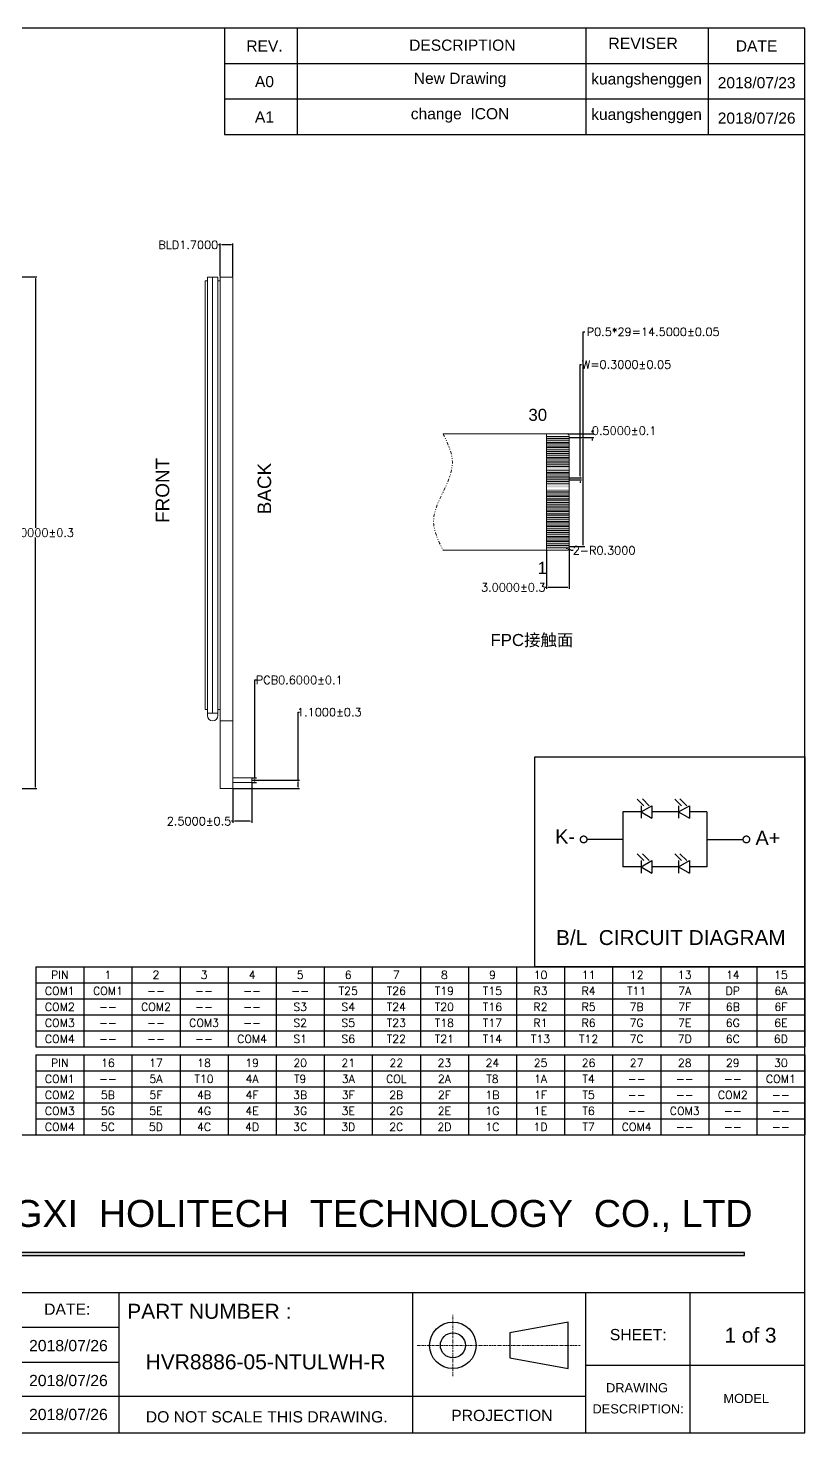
# Model space of a CAD drawing. Header units: millimetres. Extents: x 1946 to 4611, y 2266 to 2855.
# Drawn here: x 2820.4 to 2923.6, y 2610.3 to 2797 of the extents above; entities that cross this region are included whole.
import ezdxf
from ezdxf.enums import TextEntityAlignment as Align

# ---------------------------------------------------------------- set-up
doc = ezdxf.new("R2010")
doc.units = ezdxf.units.MM
doc.linetypes.add('CENTER', pattern=[0.6, 0.375, -0.075, 0.075, -0.075])
doc.linetypes.add('DIVIDE', pattern=[31.75, 12.7, -6.35, 0, -6.35, 0, -6.35])
for name, color, linetype, lineweight in [('BACKLIGHT', 7, 'Continuous', 20), ('CENTER LINE', 1, 'CENTER', 15), ('FPC', 30, 'Continuous', 0), ('LCD', 4, 'Continuous', 20), ('PCB', 102, 'Continuous', 20), ('TEXT', 7, 'Continuous', 30)]:
    doc.layers.add(name, color=color, linetype=linetype, lineweight=lineweight)
doc.layers.add('Dim', color=4, linetype='Continuous')
doc.styles.add('Arial', font='arial.ttf')
doc.styles.add('SSSoft_Romans', font='Romans')
doc.styles.get("Standard").update_dxf_attribs({"font": 'txt.shx', "bigfont": 'gbcbig.shx'})
doc.dimstyles.get("Standard").update_dxf_attribs({"dimtxt": 1, "dimasz": 0.18, "dimexe": 0.18, "dimexo": 0.0625, "dimgap": 0.09, "dimtad": 0, "dimtih": 1, "dimtoh": 1, "dimdec": 4, "dimzin": 0, "dimdsep": 46, "dimtxsty": 'Standard', "dimcen": 0.09, "dimadec": 0, "dimazin": 0, "dimtfac": 1, "dimtdec": 4, "dimtofl": 0, "dimtmove": 0, "dimatfit": 3, "dimfxl": 0, "dimtolj": 1, "dimtzin": 0, "dimarcsym": 0})

# ---------------------------------------------------------------- blocks, each defined once
blk = doc.blocks.new('A$C6D9B0F57')
at = {"layer": 'Dim'}
blk.add_hatch(color=1, dxfattribs=at).paths.add_polyline_path([(167.57, 26.57), (287.98, 26.57), (287.98, 27.05), (167.57, 27.05)])
at = {"layer": 'CENTER LINE', "color": 1, "linetype": 'CENTER', "lineweight": 15}
for p, q in [((244.39, 8.56), (244.39, 17.73)), ((239.06, 13.15), (263.41, 13.15))]:
    blk.add_line(p, q, dxfattribs=at)
at = {"layer": 'TEXT', "color": 4, "lineweight": 30}
for p, q in [((210.28, 209.96), (210.28, 194.11)), ((221.12, 209.96), (221.12, 194.11)), ((264.25, 209.99), (264.25, 194.11)), ((282.53, 209.96), (282.53, 194.11)), ((210.28, 204.7), (297, 204.7)), ((210.28, 199.41), (296.97, 199.41)), ((210.28, 194.11), (296.97, 194.11)), ((138.88, 44.59), (297, 44.59)), ((138.88, 21.05), (297, 21.05)), ((194.51, 0.07), (194.51, 21.05)), ((238.38, 0.07), (238.38, 21.05)), ((264.26, 0.07), (264.26, 21.05)), ((279.78, 21.05), (279.78, 0.07)), ((138.88, 15.87), (194.51, 15.87)), ((138.88, 10.65), (194.51, 10.65)), ((264.26, 10.21), (297, 10.21)), ((138.88, 5.58), (264.26, 5.58))]:
    blk.add_line(p, q, dxfattribs=at)
at = {"layer": 'TEXT', "color": 1}
for p, q in [((287.98, 27.05), (167.57, 27.05)), ((167.57, 26.57), (287.98, 26.57)), ((287.98, 26.57), (287.98, 27.05))]:
    blk.add_line(p, q, dxfattribs=at)
at = {"layer": 'TEXT', "color": 4, "lineweight": 30}
blk.add_lwpolyline([(297, 0.07), (297, 210), (0.07, 210), (0.07, 0.07)], close=True, dxfattribs=at)
at = {"layer": 'TEXT', "lineweight": 30}
blk.add_lwpolyline([(261.61, 16.61), (252.88, 15.01), (252.88, 11.28), (261.61, 9.68)], close=True, dxfattribs=at)
for radius in [3.47, 1.87]:
    blk.add_circle((244.39, 13.15), radius, dxfattribs=at)
at = {"layer": 'TEXT', "style": 'Arial'}
for s, height, p in [('REV.', 1.664, (216.23, 207.33)), ('DESCRIPTION', 1.6639, (245.8, 207.45)), ('DATE', 1.664, (289.77, 207.33)), ('A0', 1.664, (216.23, 202.01)), ('New Drawing', 1.6639, (245.46, 202.29)), ('kuangshenggen', 1.6639, (273.33, 202.2)), ('2018/07/23', 1.664, (289.79, 201.87)), ('A1', 1.664, (216.23, 196.72)), ('change  ICON', 1.6639, (245.46, 197)), ('kuangshenggen', 1.6639, (273.33, 196.91)), ('2018/07/26', 1.664, (289.79, 196.58)), ('DATE:', 1.682, (186.76, 18.56)), ('SHEET:', 1.682, (272.09, 14.76)), ('2018/07/26', 1.682, (186.93, 13.15)), ('HVR8886-05-NTULWH-R', 2.2425, (216.4, 10.69)), ('2018/07/26', 1.682, (186.93, 7.93)), ('DRAWING', 1.373, (271.91, 6.82)), ('DESCRIPTION:', 1.3727, (272.07, 3.66)), ('MODEL', 1.373, (288.23, 5.22)), ('2018/07/26', 1.682, (186.93, 2.86))]:
    blk.add_text(s, height=height, dxfattribs=at).set_placement(p, align=Align.MIDDLE)
blk.add_text('REVISER', height=1.694, dxfattribs=at).set_placement((272.82, 207.72), align=Align.MIDDLE_CENTER)
at = {"layer": 'TEXT', "color": 3, "style": 'Arial'}
blk.add_text('JIANGXI  HOLITECH  TECHNOLOGY  CO., LTD', height=4.0216, dxfattribs=at).set_placement((166.51, 30.85))
at = {"layer": 'TEXT', "style": 'Arial'}
for s, height, p in [('PART NUMBER :', 2.2425, (195.72, 17.12)), ('PROJECTION', 1.682, (244.14, 1.84))]:
    blk.add_text(s, height=height, dxfattribs=at).set_placement(p)
at = {"layer": 'TEXT', "color": 1, "style": 'Arial'}
blk.add_text('DO NOT SCALE THIS DRAWING.', height=1.6818, dxfattribs=at).set_placement((198.49, 1.63))
blk = doc.blocks.new('*D137')
at = {"layer": 'Defpoints', "color": 0}
for p in [(2889.29, 2727.6), (2892.29, 2727.9), (2889.29, 2722.67)]:
    blk.add_point(p, dxfattribs=at)
at = {"layer": 'Dim', "color": 0, "lineweight": -2}
for p, q in [((2889.29, 2727.53), (2889.29, 2722.47)), ((2892.29, 2727.83), (2892.29, 2722.47)), ((2889.29, 2722.67), (2889.1, 2722.67)), ((2892.1, 2722.67), (2889.49, 2722.67))]:
    blk.add_line(p, q, dxfattribs=at)
at = {"layer": 'Dim', "color": 0}
for points in [[(2889.49, 2722.7), (2889.49, 2722.64), (2889.29, 2722.67)], [(2892.1, 2722.7), (2892.1, 2722.64), (2892.29, 2722.67)]]:
    blk.add_solid(points, dxfattribs=at)
at = {"layer": 'Dim', "color": 0, "lineweight": 15, "insert": (2884.87, 2722.67), "char_height": 1.1, "attachment_point": 5}
blk.add_mtext('\\A1;3.0000±0.3', dxfattribs=at)
blk = doc.blocks.new('*D138')
at = {"layer": 'Defpoints', "color": 0}
for p in [(2891.99, 2743.1), (2892.29, 2742.6), (2895.37, 2743.1)]:
    blk.add_point(p, dxfattribs=at)
at = {"layer": 'Dim', "color": 0, "lineweight": -2}
for p, q in [((2895.37, 2743.29), (2895.37, 2743.49)), ((2895.37, 2743.49), (2895.57, 2743.49)), ((2892.06, 2743.1), (2895.57, 2743.1)), ((2892.36, 2742.6), (2895.57, 2742.6)), ((2895.37, 2742.4), (2895.37, 2742.2))]:
    blk.add_line(p, q, dxfattribs=at)
at = {"layer": 'Dim', "color": 0}
for points in [[(2895.34, 2743.29), (2895.4, 2743.29), (2895.37, 2743.1)], [(2895.34, 2742.4), (2895.4, 2742.4), (2895.37, 2742.6)]]:
    blk.add_solid(points, dxfattribs=at)
at = {"layer": 'Dim', "color": 0, "lineweight": 15, "insert": (2899.61, 2743.49), "char_height": 1.1, "attachment_point": 5}
blk.add_mtext('\\A1;0.5000±0.1', dxfattribs=at)
blk = doc.blocks.new('*D139')
at = {"layer": 'Defpoints', "color": 0}
for p in [(2892.29, 2742.6), (2894.18, 2742.6), (2892.29, 2728.1)]:
    blk.add_point(p, dxfattribs=at)
at = {"layer": 'Dim', "color": 0, "lineweight": -2}
for p, q in [((2894.18, 2742.6), (2894.18, 2756.64)), ((2894.18, 2756.64), (2894.37, 2756.64)), ((2892.36, 2742.6), (2894.37, 2742.6)), ((2894.18, 2728.29), (2894.18, 2742.4)), ((2892.36, 2728.1), (2894.37, 2728.1))]:
    blk.add_line(p, q, dxfattribs=at)
at = {"layer": 'Dim', "color": 0}
for points in [[(2894.14, 2742.4), (2894.21, 2742.4), (2894.18, 2742.6)], [(2894.14, 2728.29), (2894.21, 2728.29), (2894.18, 2728.1)]]:
    blk.add_solid(points, dxfattribs=at)
at = {"layer": 'Dim', "color": 0, "lineweight": 15, "insert": (2903.46, 2756.64), "char_height": 1.1, "attachment_point": 5}
blk.add_mtext('\\A1;P0.5*29=14.5000±0.05', dxfattribs=at)
blk = doc.blocks.new('*D140')
at = {"layer": 'Defpoints', "color": 0}
for p in [(2892.29, 2737.25), (2892.29, 2736.95), (2893.76, 2736.95)]:
    blk.add_point(p, dxfattribs=at)
at = {"layer": 'Dim', "color": 0, "lineweight": -2}
for p, q in [((2893.76, 2737.44), (2893.76, 2752.29)), ((2893.76, 2752.29), (2893.96, 2752.29)), ((2892.36, 2737.25), (2893.96, 2737.25)), ((2892.36, 2736.95), (2893.96, 2736.95)), ((2893.76, 2736.75), (2893.76, 2736.55))]:
    blk.add_line(p, q, dxfattribs=at)
at = {"layer": 'Dim', "color": 0}
for points in [[(2893.72, 2737.44), (2893.79, 2737.44), (2893.76, 2737.25)], [(2893.72, 2736.75), (2893.79, 2736.75), (2893.76, 2736.95)]]:
    blk.add_solid(points, dxfattribs=at)
at = {"layer": 'Dim', "color": 0, "lineweight": 15, "insert": (2899.92, 2752.29), "char_height": 1.1, "attachment_point": 5}
blk.add_mtext('\\A1;W=0.3000±0.05', dxfattribs=at)
blk = doc.blocks.new('*D123')
at = {"layer": 'Defpoints', "color": 0}
for p in [(2789.6, 2763.93), (2821.33, 2763.93), (2780.6, 2695.93)]:
    blk.add_point(p, dxfattribs=at)
at = {"layer": 'Dim', "color": 0, "lineweight": -2}
for p, q in [((2789.67, 2763.93), (2821.53, 2763.93)), ((2821.33, 2763.73), (2821.33, 2730.58)), ((2821.33, 2696.12), (2821.33, 2729.28)), ((2780.67, 2695.93), (2821.53, 2695.93))]:
    blk.add_line(p, q, dxfattribs=at)
at = {"layer": 'Dim', "color": 0}
for points in [[(2821.29, 2763.73), (2821.36, 2763.73), (2821.33, 2763.93)], [(2821.29, 2696.12), (2821.36, 2696.12), (2821.33, 2695.93)]]:
    blk.add_solid(points, dxfattribs=at)
at = {"layer": 'Dim', "color": 0, "lineweight": 15, "insert": (2821.33, 2729.93), "char_height": 1.1, "attachment_point": 5}
blk.add_mtext('\\A1;*68.0000±0.3', dxfattribs=at)
blk = doc.blocks.new('*D144')
at = {"layer": 'Defpoints', "color": 0}
for p in [(2850.1, 2697.03), (2856.27, 2697.03), (2847.6, 2695.93)]:
    blk.add_point(p, dxfattribs=at)
at = {"layer": 'Dim', "color": 0, "lineweight": -2}
for p, q in [((2856.27, 2697.03), (2856.27, 2706.08)), ((2856.27, 2706.08), (2856.46, 2706.08)), ((2850.17, 2697.03), (2856.46, 2697.03)), ((2856.27, 2696.12), (2856.27, 2696.83)), ((2847.67, 2695.93), (2856.46, 2695.93))]:
    blk.add_line(p, q, dxfattribs=at)
at = {"layer": 'Dim', "color": 0}
for points in [[(2856.23, 2696.83), (2856.3, 2696.83), (2856.27, 2697.03)], [(2856.23, 2696.12), (2856.3, 2696.12), (2856.27, 2695.93)]]:
    blk.add_solid(points, dxfattribs=at)
at = {"layer": 'Dim', "color": 0, "lineweight": 15, "insert": (2860.41, 2706.08), "char_height": 1.1, "attachment_point": 5}
blk.add_mtext('\\A1;1.1000±0.3', dxfattribs=at)
blk = doc.blocks.new('*D145')
at = {"layer": 'Defpoints', "color": 0}
for p in [(2850.1, 2697.33), (2850.1, 2696.73), (2850.52, 2696.73)]:
    blk.add_point(p, dxfattribs=at)
at = {"layer": 'Dim', "color": 0, "lineweight": -2}
for p, q in [((2850.52, 2697.33), (2850.52, 2710.36)), ((2850.52, 2710.36), (2850.72, 2710.36)), ((2850.17, 2697.33), (2850.72, 2697.33)), ((2850.17, 2696.73), (2850.72, 2696.73)), ((2850.52, 2696.92), (2850.52, 2697.13))]:
    blk.add_line(p, q, dxfattribs=at)
at = {"layer": 'Dim', "color": 0}
for points in [[(2850.49, 2697.13), (2850.56, 2697.13), (2850.52, 2697.33)], [(2850.49, 2696.92), (2850.56, 2696.92), (2850.52, 2696.73)]]:
    blk.add_solid(points, dxfattribs=at)
at = {"layer": 'Dim', "color": 0, "lineweight": 15, "insert": (2856.41, 2710.36), "char_height": 1.1, "attachment_point": 5}
blk.add_mtext('\\A1;PCB0.6000±0.1', dxfattribs=at)
blk = doc.blocks.new('*D146')
at = {"layer": 'Defpoints', "color": 0}
for p in [(2850.1, 2696.73), (2847.6, 2695.93), (2847.6, 2691.58)]:
    blk.add_point(p, dxfattribs=at)
at = {"layer": 'Dim', "color": 0, "lineweight": -2}
for p, q in [((2847.6, 2695.86), (2847.6, 2691.38)), ((2850.1, 2696.66), (2850.1, 2691.38)), ((2847.6, 2691.58), (2847.4, 2691.58)), ((2849.9, 2691.58), (2847.8, 2691.58))]:
    blk.add_line(p, q, dxfattribs=at)
at = {"layer": 'Dim', "color": 0}
for points in [[(2847.8, 2691.62), (2847.8, 2691.55), (2847.6, 2691.58)], [(2849.9, 2691.62), (2849.9, 2691.55), (2850.1, 2691.58)]]:
    blk.add_solid(points, dxfattribs=at)
at = {"layer": 'Dim', "color": 0, "lineweight": 15, "insert": (2843.09, 2691.58), "char_height": 1.1, "attachment_point": 5}
blk.add_mtext('\\A1;2.5000±0.5', dxfattribs=at)
blk = doc.blocks.new('*D147')
at = {"layer": 'Defpoints', "color": 0}
for p in [(2845.9, 2768.2), (2845.9, 2763.93), (2847.6, 2763.93)]:
    blk.add_point(p, dxfattribs=at)
at = {"layer": 'Dim', "color": 0, "lineweight": -2}
for p, q in [((2845.9, 2768.2), (2845.7, 2768.2)), ((2845.9, 2764), (2845.9, 2768.39)), ((2847.4, 2768.2), (2846.1, 2768.2)), ((2847.6, 2764), (2847.6, 2768.39))]:
    blk.add_line(p, q, dxfattribs=at)
at = {"layer": 'Dim', "color": 0}
for points in [[(2846.1, 2768.23), (2846.1, 2768.16), (2845.9, 2768.2)], [(2847.4, 2768.23), (2847.4, 2768.16), (2847.6, 2768.2)]]:
    blk.add_solid(points, dxfattribs=at)
at = {"layer": 'Dim', "color": 0, "lineweight": 15, "insert": (2841.66, 2768.2), "char_height": 1.1, "attachment_point": 5}
blk.add_mtext('\\A1;BLD1.7000', dxfattribs=at)
blk = doc.blocks.new('*D148')
at = {"layer": 'Defpoints', "color": 0}
for p in [(2891.99, 2727.9), (2892.26, 2727.76)]:
    blk.add_point(p, dxfattribs=at)
at = {"layer": 'Dim', "color": 0, "lineweight": -2}
for p, q in [((2891.89, 2727.9), (2892.09, 2727.9)), ((2891.99, 2727.8), (2891.99, 2727.99)), ((2892.61, 2727.58), (2892.44, 2727.67)), ((2892.81, 2727.58), (2892.61, 2727.58))]:
    blk.add_line(p, q, dxfattribs=at)
at = {"layer": 'Dim', "color": 0}
blk.add_solid([(2892.45, 2727.7), (2892.42, 2727.64), (2892.26, 2727.76)], dxfattribs=at)
at = {"layer": 'Dim', "color": 0, "lineweight": 15, "insert": (2896.94, 2727.58), "char_height": 1.1, "attachment_point": 5}
blk.add_mtext('\\A1;2-R0.3000', dxfattribs=at)

msp = doc.modelspace()

# ---------------------------------------------------------------- hatches: boundary and pattern name
at = {"layer": 'FPC'}
for points in [[(2892.29328, 2742.44542), (2892.29328, 2742.74542), (2889.29328, 2742.74542), (2889.29328, 2742.44542)], [(2892.29328, 2741.94542), (2892.29328, 2742.24542), (2889.29328, 2742.24542), (2889.29328, 2741.94542)], [(2892.29328, 2741.44542), (2892.29328, 2741.74542), (2889.29328, 2741.74542), (2889.29328, 2741.44542)], [(2892.29328, 2740.94542), (2892.29328, 2741.24542), (2889.29328, 2741.24542), (2889.29328, 2740.94542)], [(2892.29328, 2740.44542), (2892.29328, 2740.74542), (2889.29328, 2740.74542), (2889.29328, 2740.44542)], [(2892.29328, 2739.94542), (2892.29328, 2740.24542), (2889.29328, 2740.24542), (2889.29328, 2739.94542)], [(2892.29328, 2739.44542), (2892.29328, 2739.74542), (2889.29328, 2739.74542), (2889.29328, 2739.44542)], [(2892.29328, 2738.94542), (2892.29328, 2739.24542), (2889.29328, 2739.24542), (2889.29328, 2738.94542)], [(2892.29328, 2738.44542), (2892.29328, 2738.74542), (2889.29328, 2738.74542), (2889.29328, 2738.44542)], [(2892.29328, 2737.94542), (2892.29328, 2738.24542), (2889.29328, 2738.24542), (2889.29328, 2737.94542)], [(2892.29328, 2737.44542), (2892.29328, 2737.74542), (2889.29328, 2737.74542), (2889.29328, 2737.44542)], [(2892.29328, 2736.94542), (2892.29328, 2737.24542), (2889.29328, 2737.24542), (2889.29328, 2736.94542)], [(2892.29328, 2736.44542), (2892.29328, 2736.74542), (2889.29328, 2736.74542), (2889.29328, 2736.44542)], [(2892.29328, 2735.94542), (2892.29328, 2736.24542), (2889.29328, 2736.24542), (2889.29328, 2735.94542)], [(2892.29328, 2735.44542), (2892.29328, 2735.74542), (2889.29328, 2735.74542), (2889.29328, 2735.44542)], [(2892.29328, 2734.94542), (2892.29328, 2735.24542), (2889.29328, 2735.24542), (2889.29328, 2734.94542)], [(2892.29328, 2734.44542), (2892.29328, 2734.74542), (2889.29328, 2734.74542), (2889.29328, 2734.44542)], [(2892.29328, 2733.94542), (2892.29328, 2734.24542), (2889.29328, 2734.24542), (2889.29328, 2733.94542)], [(2892.29328, 2733.44542), (2892.29328, 2733.74542), (2889.29328, 2733.74542), (2889.29328, 2733.44542)], [(2892.29328, 2732.94542), (2892.29328, 2733.24542), (2889.29328, 2733.24542), (2889.29328, 2732.94542)], [(2892.29328, 2732.44542), (2892.29328, 2732.74542), (2889.29328, 2732.74542), (2889.29328, 2732.44542)], [(2892.29328, 2731.94542), (2892.29328, 2732.24542), (2889.29328, 2732.24542), (2889.29328, 2731.94542)], [(2892.29328, 2731.44542), (2892.29328, 2731.74542), (2889.29328, 2731.74542), (2889.29328, 2731.44542)], [(2892.29328, 2730.94542), (2892.29328, 2731.24542), (2889.29328, 2731.24542), (2889.29328, 2730.94542)], [(2892.29328, 2730.44542), (2892.29328, 2730.74542), (2889.29328, 2730.74542), (2889.29328, 2730.44542)], [(2892.29328, 2729.94542), (2892.29328, 2730.24542), (2889.29328, 2730.24542), (2889.29328, 2729.94542)], [(2892.29328, 2729.44542), (2892.29328, 2729.74542), (2889.29328, 2729.74542), (2889.29328, 2729.44542)], [(2892.29328, 2728.94542), (2892.29328, 2729.24542), (2889.29328, 2729.24542), (2889.29328, 2728.94542)], [(2892.29328, 2728.44542), (2892.29328, 2728.74542), (2889.29328, 2728.74542), (2889.29328, 2728.44542)], [(2892.29328, 2727.94542), (2892.29328, 2728.24542), (2889.29328, 2728.24542), (2889.29328, 2727.94542)]]:
    msp.add_hatch(color=256, dxfattribs=at).paths.add_polyline_path(points)

# ---------------------------------------------------------------- linework, layer by layer
at = {"layer": 'BACKLIGHT', "lineweight": 15}
msp.add_line((2845.90232, 2704.92698), (2847.60232, 2704.92698), dxfattribs=at)
msp.add_lwpolyline([(2845.90232, 2763.92698), (2845.90232, 2695.92698), (2847.60232, 2695.92698), (2847.60232, 2763.92698)], close=True, dxfattribs=at)
at = {"layer": 'Dim'}
for p, q in [((2821.38839, 2672.21834), (2827.77911, 2672.21834)), ((2821.38839, 2672.21834), (2821.38839, 2661.57873)), ((2827.77911, 2672.21834), (2923.63996, 2672.21834)), ((2827.77911, 2672.21834), (2827.77911, 2661.57873)), ((2827.77911, 2672.21834), (2827.77911, 2661.57873)), ((2834.16984, 2672.21834), (2834.16984, 2661.57873)), ((2840.56056, 2672.21834), (2840.56056, 2661.57873)), ((2846.95128, 2672.21834), (2846.95128, 2661.57873)), ((2853.34201, 2672.21834), (2853.34201, 2661.57873)), ((2859.73273, 2672.21834), (2859.73273, 2661.57873)), ((2866.12345, 2672.21834), (2866.12345, 2661.57873)), ((2872.51418, 2672.21834), (2872.51418, 2661.57873)), ((2878.9049, 2672.21834), (2878.9049, 2661.57873)), ((2885.29562, 2672.21834), (2885.29562, 2661.57873)), ((2891.68635, 2672.21834), (2891.68635, 2661.57873)), ((2898.07707, 2672.21834), (2898.07707, 2661.57873)), ((2904.46779, 2672.21834), (2904.46779, 2661.57873)), ((2910.85851, 2672.21834), (2910.85851, 2661.57873)), ((2917.24924, 2672.21834), (2917.24924, 2661.57873)), ((2923.63996, 2672.21834), (2923.63996, 2661.57873)), ((2821.38839, 2670.09041), (2827.77911, 2670.09041)), ((2827.77911, 2670.09041), (2923.63996, 2670.09041)), ((2821.38839, 2667.96249), (2827.77911, 2667.96249)), ((2827.77911, 2667.96249), (2923.63996, 2667.96249)), ((2821.38839, 2665.83457), (2827.77911, 2665.83457)), ((2827.77911, 2665.83457), (2923.63996, 2665.83457)), ((2821.38839, 2663.70665), (2827.77911, 2663.70665)), ((2827.77911, 2663.70665), (2923.63996, 2663.70665)), ((2821.38839, 2661.57873), (2923.63996, 2661.57873)), ((2821.38839, 2660.51476), (2923.63996, 2660.51476)), ((2821.38839, 2660.51476), (2821.38839, 2649.87515)), ((2827.77911, 2660.51476), (2827.77911, 2649.87515)), ((2834.16984, 2660.51476), (2834.16984, 2649.87515)), ((2840.56056, 2660.51476), (2840.56056, 2649.87515)), ((2846.95128, 2660.51476), (2846.95128, 2649.87515)), ((2853.34201, 2660.51476), (2853.34201, 2649.87515)), ((2859.73273, 2660.51476), (2859.73273, 2649.87515)), ((2866.12345, 2660.51476), (2866.12345, 2649.87515)), ((2872.51418, 2660.51476), (2872.51418, 2649.87515)), ((2878.9049, 2660.51476), (2878.9049, 2649.87515)), ((2885.29562, 2660.51476), (2885.29562, 2649.87515)), ((2891.68635, 2660.51476), (2891.68635, 2649.87515)), ((2898.07707, 2660.51476), (2898.07707, 2649.87515)), ((2904.46779, 2660.51476), (2904.46779, 2649.87515)), ((2910.85851, 2660.51476), (2910.85851, 2649.87515)), ((2917.24924, 2660.51476), (2917.24924, 2649.87515)), ((2923.63996, 2660.51476), (2923.63996, 2649.87515)), ((2821.38839, 2658.38684), (2923.63996, 2658.38684)), ((2821.38839, 2656.25892), (2923.63996, 2656.25892)), ((2821.38839, 2654.131), (2923.63996, 2654.131)), ((2821.38839, 2652.00308), (2923.63996, 2652.00308)), ((2821.38839, 2649.87515), (2923.63996, 2649.87515))]:
    msp.add_line(p, q, dxfattribs=at)
at = {"layer": 'Dim', "color": 2, "linetype": 'DIVIDE', "lineweight": 15, "ltscale": 0.033333}
msp.add_spline([(2875.5256, 2743.09542), (2876.7756, 2739.34542), (2874.2756, 2731.34542), (2875.5256, 2727.59542)], degree=3, dxfattribs=at)
at = {"layer": 'FPC'}
for p, q in [((2875.5256, 2743.09542), (2891.99328, 2743.09542)), ((2889.29328, 2743.09542), (2889.29328, 2727.59542)), ((2892.29328, 2727.89542), (2892.29328, 2742.79542)), ((2875.5256, 2727.59542), (2891.99328, 2727.59542))]:
    msp.add_line(p, q, dxfattribs=at)
for points in [[(2892.29328, 2742.44542), (2889.29328, 2742.44542), (2889.29328, 2742.74542), (2892.29328, 2742.74542)], [(2892.29328, 2741.94542), (2889.29328, 2741.94542), (2889.29328, 2742.24542), (2892.29328, 2742.24542)], [(2892.29328, 2741.44542), (2889.29328, 2741.44542), (2889.29328, 2741.74542), (2892.29328, 2741.74542)], [(2892.29328, 2740.94542), (2889.29328, 2740.94542), (2889.29328, 2741.24542), (2892.29328, 2741.24542)], [(2892.29328, 2740.44542), (2889.29328, 2740.44542), (2889.29328, 2740.74542), (2892.29328, 2740.74542)], [(2892.29328, 2739.94542), (2889.29328, 2739.94542), (2889.29328, 2740.24542), (2892.29328, 2740.24542)], [(2892.29328, 2739.44542), (2889.29328, 2739.44542), (2889.29328, 2739.74542), (2892.29328, 2739.74542)], [(2892.29328, 2738.94542), (2889.29328, 2738.94542), (2889.29328, 2739.24542), (2892.29328, 2739.24542)], [(2892.29328, 2735.44542), (2889.29328, 2735.44542), (2889.29328, 2738.74542), (2892.29328, 2738.74542)], [(2892.29328, 2737.94542), (2889.29328, 2737.94542), (2889.29328, 2738.24542), (2892.29328, 2738.24542)], [(2892.29328, 2737.44542), (2889.29328, 2737.44542), (2889.29328, 2737.74542), (2892.29328, 2737.74542)], [(2892.29328, 2736.94542), (2889.29328, 2736.94542), (2889.29328, 2737.24542), (2892.29328, 2737.24542)], [(2892.29328, 2736.44542), (2889.29328, 2736.44542), (2889.29328, 2736.74542), (2892.29328, 2736.74542)], [(2892.29328, 2734.94542), (2889.29328, 2734.94542), (2889.29328, 2735.24542), (2892.29328, 2735.24542)], [(2892.29328, 2734.44542), (2889.29328, 2734.44542), (2889.29328, 2734.74542), (2892.29328, 2734.74542)], [(2892.29328, 2733.94542), (2889.29328, 2733.94542), (2889.29328, 2734.24542), (2892.29328, 2734.24542)], [(2892.29328, 2733.44542), (2889.29328, 2733.44542), (2889.29328, 2733.74542), (2892.29328, 2733.74542)], [(2892.29328, 2732.94542), (2889.29328, 2732.94542), (2889.29328, 2733.24542), (2892.29328, 2733.24542)], [(2892.29328, 2732.44542), (2889.29328, 2732.44542), (2889.29328, 2732.74542), (2892.29328, 2732.74542)], [(2892.29328, 2731.94542), (2889.29328, 2731.94542), (2889.29328, 2732.24542), (2892.29328, 2732.24542)], [(2892.29328, 2731.44542), (2889.29328, 2731.44542), (2889.29328, 2731.74542), (2892.29328, 2731.74542)], [(2892.29328, 2730.94542), (2889.29328, 2730.94542), (2889.29328, 2731.24542), (2892.29328, 2731.24542)], [(2892.29328, 2730.44542), (2889.29328, 2730.44542), (2889.29328, 2730.74542), (2892.29328, 2730.74542)], [(2892.29328, 2729.94542), (2889.29328, 2729.94542), (2889.29328, 2730.24542), (2892.29328, 2730.24542)], [(2892.29328, 2729.44542), (2889.29328, 2729.44542), (2889.29328, 2729.74542), (2892.29328, 2729.74542)], [(2892.29328, 2728.94542), (2889.29328, 2728.94542), (2889.29328, 2729.24542), (2892.29328, 2729.24542)], [(2892.29328, 2728.44542), (2889.29328, 2728.44542), (2889.29328, 2728.74542), (2892.29328, 2728.74542)], [(2892.29328, 2727.94542), (2889.29328, 2727.94542), (2889.29328, 2728.24542), (2892.29328, 2728.24542)]]:
    msp.add_lwpolyline(points, close=True, dxfattribs=at)
for centre, start, end in [((2891.99328, 2742.79542), 0, 90), ((2891.99328, 2727.89542), 270, 0)]:
    msp.add_arc(centre, 0.3, start, end, dxfattribs=at)
at = {"layer": 'LCD', "lineweight": 15}
for p, q in [((2845.60232, 2763.92698), (2844.20232, 2763.92698)), ((2844.20232, 2705.92698), (2844.20232, 2763.92698)), ((2844.90232, 2705.92698), (2844.90232, 2763.92698)), ((2845.60232, 2705.92698), (2845.60232, 2763.92698)), ((2844.20232, 2763.42698), (2843.90232, 2763.42698)), ((2843.90232, 2706.42698), (2843.90232, 2763.42698)), ((2845.90232, 2763.42698), (2845.60232, 2763.42698)), ((2845.90232, 2706.42698), (2845.90232, 2763.42698)), ((2843.90232, 2706.42698), (2844.20232, 2706.42698)), ((2845.60232, 2706.42698), (2845.90232, 2706.42698)), ((2845.60232, 2705.92698), (2844.20232, 2705.92698)), ((2844.20232, 2705.62698), (2844.20232, 2705.92698)), ((2845.60232, 2705.62698), (2845.60232, 2705.92698))]:
    msp.add_line(p, q, dxfattribs=at)
msp.add_arc((2844.90232, 2705.62698), 0.7, 180, 0, dxfattribs=at)
at = {"layer": 'PCB', "lineweight": 15}
msp.add_lwpolyline([(2847.60232, 2697.32698), (2847.60232, 2696.72698), (2850.10232, 2696.72698), (2850.10232, 2697.32698)], close=True, dxfattribs=at)
at = {"layer": 'TEXT'}
for p, q in [((2901.85525, 2693.6365), (2901.85525, 2691.98151)), ((2901.85525, 2692.809), (2903.28851, 2693.6365)), ((2903.28851, 2693.6365), (2903.28851, 2691.98151)), ((2906.84391, 2693.6365), (2906.84391, 2691.98151)), ((2906.84391, 2692.809), (2908.27717, 2693.6365)), ((2908.27717, 2693.6365), (2908.27717, 2691.98151)), ((2899.45076, 2692.809), (2899.45076, 2685.51359)), ((2901.85525, 2692.809), (2899.45076, 2692.809)), ((2901.85525, 2692.809), (2903.28851, 2691.98151)), ((2906.84391, 2692.809), (2903.28851, 2692.809)), ((2906.84391, 2692.809), (2908.27717, 2691.98151)), ((2910.59382, 2692.809), (2908.27717, 2692.809)), ((2910.59382, 2692.809), (2910.59382, 2685.51359)), ((2899.45076, 2689.1613), (2894.67113, 2689.1613)), ((2910.59382, 2689.1613), (2915.41543, 2689.1613)), ((2901.85525, 2685.51359), (2899.45076, 2685.51359)), ((2901.85525, 2686.34108), (2901.85525, 2684.6861)), ((2901.85525, 2685.51359), (2903.28851, 2686.34108)), ((2901.85525, 2685.51359), (2903.28851, 2684.6861)), ((2903.28851, 2686.34108), (2903.28851, 2684.6861)), ((2906.84391, 2685.51359), (2903.28851, 2685.51359)), ((2906.84391, 2686.34108), (2906.84391, 2684.6861)), ((2906.84391, 2685.51359), (2908.27717, 2686.34108)), ((2906.84391, 2685.51359), (2908.27717, 2684.6861)), ((2908.27717, 2686.34108), (2908.27717, 2684.6861)), ((2910.59382, 2685.51359), (2908.27717, 2685.51359))]:
    msp.add_line(p, q, dxfattribs=at)
at = {"layer": 'TEXT', "color": 0, "lineweight": 30}
msp.add_lwpolyline([(2923.63996, 2672.21834), (2887.74571, 2672.21834), (2887.74571, 2700.15547), (2923.63996, 2700.15547)], close=True, dxfattribs=at)
at = {"layer": 'TEXT', "const_width": 0.17736}
for points in [[(2894.67113, 2689.1613, -1), (2893.78432, 2689.1613, -1)], [(2915.41543, 2689.1613, 1), (2916.30223, 2689.1613, 1)]]:
    msp.add_lwpolyline(points, format="xyb", close=True, dxfattribs=at)

# ---------------------------------------------------------------- block references
at = {"layer": 'TEXT', "lineweight": 9, "xscale": 0.8895743999999013, "yscale": 0.8895743999999013, "zscale": 0.8895743999999013}
msp.add_blockref('A$C6D9B0F57', (2659.43637, 2610.20506), dxfattribs=at)

# ---------------------------------------------------------------- texts
at = {"layer": 'Dim', "style": 'SSSoft_Romans'}
for s, height, p in [('PIN', 1.063961, (2824.58375, 2671.15438)), ('1', 1.06396, (2830.97447, 2671.15438)), ('2', 1.06396, (2837.3652, 2671.15438)), ('3', 1.06396, (2843.75592, 2671.15438)), ('4', 1.06396, (2850.14664, 2671.15438)), ('5', 1.06396, (2856.53737, 2671.15438)), ('6', 1.06396, (2862.92809, 2671.15438)), ('7', 1.06396, (2869.31881, 2671.15438)), ('8', 1.06396, (2875.70954, 2671.15438)), ('9', 1.06396, (2882.10026, 2671.15438)), ('10', 1.063961, (2888.49098, 2671.15438)), ('11', 1.063961, (2894.88171, 2671.15438)), ('12', 1.063961, (2901.27243, 2671.15438)), ('13', 1.063961, (2907.66315, 2671.15438)), ('14', 1.063961, (2914.05388, 2671.15438)), ('15', 1.063961, (2920.4446, 2671.15438)), ('COM1', 1.063961, (2824.58375, 2669.02645)), ('COM1', 1.063961, (2830.97447, 2669.02645)), ('--', 1.063961, (2837.3652, 2669.02645)), ('--', 1.063961, (2843.75592, 2669.02645)), ('--', 1.063961, (2850.14664, 2669.02645)), ('--', 1.063961, (2856.53737, 2669.02645)), ('T25', 1.063961, (2862.92809, 2669.02645)), ('T26', 1.063961, (2869.31881, 2669.02645)), ('T19', 1.063961, (2875.70954, 2669.02645)), ('T15', 1.063961, (2882.10026, 2669.02645)), ('R3', 1.063961, (2888.49098, 2669.02645)), ('R4', 1.063961, (2894.88171, 2669.02645)), ('T11', 1.063961, (2901.27243, 2669.02645)), ('7A', 1.063961, (2907.66315, 2669.02645)), ('DP', 1.063961, (2914.05388, 2669.02645)), ('6A', 1.063961, (2920.4446, 2669.02645)), ('COM2', 1.063961, (2824.58375, 2666.89853)), ('--', 1.063961, (2830.97447, 2666.89853)), ('COM2', 1.063961, (2837.3652, 2666.89853)), ('--', 1.063961, (2843.75592, 2666.89853)), ('--', 1.063961, (2850.14664, 2666.89853)), ('S3', 1.063961, (2856.53737, 2666.89853)), ('S4', 1.063961, (2862.92809, 2666.89853)), ('T24', 1.063961, (2869.31881, 2666.89853)), ('T20', 1.063961, (2875.70954, 2666.89853)), ('T16', 1.063961, (2882.10026, 2666.89853)), ('R2', 1.063961, (2888.49098, 2666.89853)), ('R5', 1.063961, (2894.88171, 2666.89853)), ('7B', 1.063961, (2901.27243, 2666.89853)), ('7F', 1.063961, (2907.66315, 2666.89853)), ('6B', 1.063961, (2914.05388, 2666.89853)), ('6F', 1.063961, (2920.4446, 2666.89853)), ('COM3', 1.063961, (2824.58375, 2664.77061)), ('COM3', 1.063961, (2843.75592, 2664.77061)), ('S2', 1.063961, (2856.53737, 2664.77061)), ('S5', 1.063961, (2862.92809, 2664.77061)), ('T23', 1.063961, (2869.31881, 2664.77061)), ('T18', 1.063961, (2875.70954, 2664.77061)), ('T17', 1.063961, (2882.10026, 2664.77061)), ('R1', 1.063961, (2888.49098, 2664.77061)), ('R6', 1.063961, (2894.88171, 2664.77061)), ('7G', 1.063961, (2901.27243, 2664.77061)), ('7E', 1.063961, (2907.66315, 2664.77061)), ('6G', 1.063961, (2914.05388, 2664.77061)), ('6E', 1.063961, (2920.4446, 2664.77061)), ('COM4', 1.063961, (2824.58375, 2662.64269)), ('--', 1.063961, (2830.97447, 2664.77061)), ('--', 1.063961, (2837.3652, 2664.77061)), ('COM4', 1.063961, (2850.14664, 2662.64269)), ('--', 1.063961, (2850.14664, 2664.77061)), ('S1', 1.063961, (2856.53737, 2662.64269)), ('S6', 1.063961, (2862.92809, 2662.64269)), ('T22', 1.063961, (2869.31881, 2662.64269)), ('T21', 1.063961, (2875.70954, 2662.64269)), ('T14', 1.063961, (2882.10026, 2662.64269)), ('T13', 1.063961, (2888.49098, 2662.64269)), ('T12', 1.063961, (2894.88171, 2662.64269)), ('7C', 1.063961, (2901.27243, 2662.64269)), ('7D', 1.063961, (2907.66315, 2662.64269)), ('6C', 1.063961, (2914.05388, 2662.64269)), ('6D', 1.063961, (2920.4446, 2662.64269)), ('--', 1.063961, (2830.97447, 2662.64269)), ('--', 1.063961, (2837.3652, 2662.64269)), ('--', 1.063961, (2843.75592, 2662.64269)), ('PIN', 1.063961, (2824.58375, 2659.4508)), ('16', 1.063961, (2830.97447, 2659.4508)), ('17', 1.063961, (2837.3652, 2659.4508)), ('18', 1.063961, (2843.75592, 2659.4508)), ('19', 1.063961, (2850.14664, 2659.4508)), ('20', 1.063961, (2856.53737, 2659.4508)), ('21', 1.063961, (2862.92809, 2659.4508)), ('22', 1.063961, (2869.31881, 2659.4508)), ('23', 1.063961, (2875.70954, 2659.4508)), ('24', 1.063961, (2882.10026, 2659.4508)), ('25', 1.063961, (2888.49098, 2659.4508)), ('26', 1.063961, (2894.88171, 2659.4508)), ('27', 1.063961, (2901.27243, 2659.4508)), ('28', 1.063961, (2907.66315, 2659.4508)), ('29', 1.063961, (2914.05388, 2659.4508)), ('30', 1.063961, (2920.4446, 2659.4508)), ('COM1', 1.063961, (2824.58375, 2657.32288)), ('5A', 1.063961, (2837.3652, 2657.32288)), ('T10', 1.063961, (2843.75592, 2657.32288)), ('4A', 1.063961, (2850.14664, 2657.32288)), ('T9', 1.063961, (2856.53737, 2657.32288)), ('3A', 1.063961, (2862.92809, 2657.32288)), ('COL', 1.063961, (2869.31881, 2657.32288)), ('2A', 1.063961, (2875.70954, 2657.32288)), ('T8', 1.063961, (2882.10026, 2657.32288)), ('1A', 1.063961, (2888.49098, 2657.32288)), ('T4', 1.063961, (2894.88171, 2657.32288)), ('COM1', 1.063961, (2920.4446, 2657.32288)), ('COM2', 1.063961, (2824.58375, 2655.19496)), ('--', 1.063961, (2830.97447, 2657.32288)), ('5B', 1.063961, (2830.97447, 2655.19496)), ('5F', 1.063961, (2837.3652, 2655.19496)), ('4B', 1.063961, (2843.75592, 2655.19496)), ('4F', 1.063961, (2850.14664, 2655.19496)), ('3B', 1.063961, (2856.53737, 2655.19496)), ('3F', 1.063961, (2862.92809, 2655.19496)), ('2B', 1.063961, (2869.31881, 2655.19496)), ('2F', 1.063961, (2875.70954, 2655.19496)), ('1B', 1.063961, (2882.10026, 2655.19496)), ('1F', 1.063961, (2888.49098, 2655.19496)), ('T5', 1.063961, (2894.88171, 2655.19496)), ('--', 1.063961, (2901.27243, 2657.32288)), ('--', 1.063961, (2907.66315, 2657.32288)), ('COM2', 1.063961, (2914.05388, 2655.19496)), ('--', 1.063961, (2914.05388, 2657.32288)), ('--', 1.063961, (2901.27243, 2655.19496)), ('--', 1.063961, (2907.66315, 2655.19496)), ('--', 1.063961, (2920.4446, 2655.19496)), ('COM3', 1.063961, (2824.58375, 2653.06704)), ('5G', 1.063961, (2830.97447, 2653.06704)), ('5E', 1.063961, (2837.3652, 2653.06704)), ('4G', 1.063961, (2843.75592, 2653.06704)), ('4E', 1.063961, (2850.14664, 2653.06704)), ('3G', 1.063961, (2856.53737, 2653.06704)), ('3E', 1.063961, (2862.92809, 2653.06704)), ('2G', 1.063961, (2869.31881, 2653.06704)), ('2E', 1.063961, (2875.70954, 2653.06704)), ('1G', 1.063961, (2882.10026, 2653.06704)), ('1E', 1.063961, (2888.49098, 2653.06704)), ('T6', 1.063961, (2894.88171, 2653.06704)), ('--', 1.063961, (2901.27243, 2653.06704)), ('COM3', 1.063961, (2907.66315, 2653.06704)), ('--', 1.063961, (2914.05388, 2653.06704)), ('--', 1.063961, (2920.4446, 2653.06704)), ('COM4', 1.063961, (2824.58375, 2650.93912)), ('5C', 1.063961, (2830.97447, 2650.93912)), ('5D', 1.063961, (2837.3652, 2650.93912)), ('4C', 1.063961, (2843.75592, 2650.93912)), ('4D', 1.063961, (2850.14664, 2650.93912)), ('3C', 1.063961, (2856.53737, 2650.93912)), ('3D', 1.063961, (2862.92809, 2650.93912)), ('2C', 1.063961, (2869.31881, 2650.93912)), ('2D', 1.063961, (2875.70954, 2650.93912)), ('1C', 1.063961, (2882.10026, 2650.93912)), ('1D', 1.063961, (2888.49098, 2650.93912)), ('T7', 1.063961, (2894.88171, 2650.93912)), ('COM4', 1.063961, (2901.27243, 2650.93912)), ('--', 1.063961, (2907.66315, 2650.93912)), ('--', 1.063961, (2914.05388, 2650.93912)), ('--', 1.063961, (2920.4446, 2650.93912))]:
    msp.add_text(s, height=height, dxfattribs=at).set_placement(p, align=Align.MIDDLE)
at = {"layer": 'TEXT', "color": 0, "linetype": 'Continuous', "style": 'Arial'}
for s, p in [('K-', (2890.43864, 2688.59814)), ('A+', (2917.07165, 2688.42984))]:
    msp.add_text(s, height=1.887762, dxfattribs=at).set_placement(p)
at = {"layer": 'TEXT', "lineweight": 20, "style": 'Arial'}
for s, p in [('B/L  CIRCUIT DIAGRAM', (2890.55678, 2675.1254)), ('1 of 3', (2912.95611, 2622.26562))]:
    msp.add_text(s, height=1.976, dxfattribs=at).set_placement(p)
at = {"layer": 'TEXT', "lineweight": 20, "char_height": 1.6, "width": 35.0546372, "style": 'Arial'}
for s, insert, attachment_point in [('30', (2886.88057, 2746.40131), 1), ('1', (2888.10124, 2726.06694), 1), ('\\A1;FPC{\\fSimSun|b0|i0|c134|p2;接触面}', (2892.85226, 2716.47156), 3)]:
    msp.add_mtext(s, dxfattribs=dict(at, insert=insert, attachment_point=attachment_point))
at = {"layer": 'TEXT', "lineweight": 20, "char_height": 1.8, "width": 17.5273186, "attachment_point": 9, "rotation": 90, "style": 'Arial'}
for s, insert in [('FRONT', (2839.1538, 2739.88848)), ('BACK', (2852.70144, 2739.22531))]:
    msp.add_mtext(s, dxfattribs=dict(at, insert=insert))

# ---------------------------------------------------------------- dimensions: what is measured, and where the dimension line sits
at = {"layer": 'Dim', "lineweight": 15}
dim = msp.add_linear_dim(base=(2845.90232, 2768.19663), p1=(2847.60232, 2763.92698), p2=(2845.90232, 2763.92698), text='BLD<>', dimstyle='Standard', override={"dimscale": 1.1}, dxfattribs=at)
dim.commit()
dim.dimension.update_dxf_attribs({"geometry": '*D147', "text_midpoint": (2841.66366, 2768.19663)})
for base, p1, p2, text, override, picture, middle in [((2821.32768, 2763.92698), (2780.59952, 2695.92698), (2789.59952, 2763.92698), '*<>', {"dimscale": 1.1, "dimtol": 1, "dimlim": 0, "dimtp": 0.3, "dimtm": 0.3, "dimtfac": 1, "dimtdec": 1}, '*D123', (2821.32768, 2729.92698)), ((2894.1767, 2742.59542), (2892.29328, 2728.09542), (2892.29328, 2742.59542), 'P0.5*29=<>', {"dimscale": 1.1, "dimtol": 1, "dimlim": 0, "dimtp": 0.05, "dimtm": 0.05, "dimtfac": 1, "dimtdec": 2}, '*D139', (2903.45703, 2756.63876)), ((2893.75789, 2736.94542), (2892.29328, 2737.24542), (2892.29328, 2736.94542), 'W=<>', {"dimscale": 1.1, "dimtol": 1, "dimlim": 0, "dimtp": 0.05, "dimtm": 0.05, "dimtfac": 1, "dimtdec": 2}, '*D140', (2899.92155, 2752.28577)), ((2850.52459, 2696.72698), (2850.10232, 2697.32698), (2850.10232, 2696.72698), 'PCB<>', {"dimscale": 1.1, "dimtol": 1, "dimlim": 0, "dimtp": 0.1, "dimtm": 0.1, "dimtfac": 1, "dimtdec": 1}, '*D145', (2856.41326, 2710.36198))]:
    dim = msp.add_linear_dim(base=base, p1=p1, p2=p2, angle=90, text=text, dimstyle='Standard', override=override, dxfattribs=at)
    dim.commit()
    dim.dimension.update_dxf_attribs({"geometry": picture, "text_midpoint": middle, "dimtype": 160})
dim = msp.add_linear_dim(base=(2895.3688, 2743.09542), p1=(2892.29328, 2742.59542), p2=(2891.99328, 2743.09542), angle=90, dimstyle='Standard', override={"dimscale": 1.1, "dimtol": 1, "dimlim": 0, "dimtp": 0.1, "dimtm": 0.1, "dimtfac": 1, "dimtdec": 1}, dxfattribs=at)
dim.commit()
dim.dimension.update_dxf_attribs({"geometry": '*D138', "text_midpoint": (2899.60746, 2743.49142)})
for base, p1, p2, override, picture, middle in [((2889.29328, 2722.66893), (2892.29328, 2727.89542), (2889.29328, 2727.59542), {"dimscale": 1.1, "dimtol": 1, "dimlim": 0, "dimtp": 0.3, "dimtm": 0.3, "dimtfac": 1, "dimtdec": 1}, '*D137', (2884.87128, 2722.66893)), ((2847.60232, 2691.58208), (2850.10232, 2696.72698), (2847.60232, 2695.92698), {"dimscale": 1.1, "dimtol": 1, "dimlim": 0, "dimtp": 0.5, "dimtm": 0.5, "dimtfac": 1, "dimtdec": 1}, '*D146', (2843.08866, 2691.58208))]:
    dim = msp.add_linear_dim(base=base, p1=p1, p2=p2, dimstyle='Standard', override=override, dxfattribs=at)
    dim.commit()
    dim.dimension.update_dxf_attribs({"geometry": picture, "text_midpoint": middle})
dim = msp.add_radius_dim(center=(2891.99328, 2727.89542), mpoint=(2892.26056, 2727.75917), text='2-<>', dimstyle='Standard', override={"dimscale": 1.1}, dxfattribs=at)
dim.commit()
dim.dimension.update_dxf_attribs({"geometry": '*D148', "text_midpoint": (2896.94369, 2727.57932)})
dim = msp.add_linear_dim(base=(2856.26553, 2697.02698), p1=(2847.60232, 2695.92698), p2=(2850.10232, 2697.02698), angle=90, dimstyle='Standard', override={"dimscale": 1.1, "dimtol": 1, "dimlim": 0, "dimtp": 0.3, "dimtm": 0.3, "dimtfac": 1, "dimtdec": 1}, dxfattribs=at)
dim.commit()
dim.dimension.update_dxf_attribs({"geometry": '*D144', "text_midpoint": (2860.41253, 2706.08365), "dimtype": 160})

# ---------------------------------------------------------------- leaders
at = {"layer": 'TEXT'}
for points in [[(2901.34079, 2694.53019), (2902.23768, 2693.6333)], [(2902.0363, 2694.53793), (2902.93319, 2693.64103)], [(2906.32944, 2694.53019), (2907.22634, 2693.6333)], [(2907.02495, 2694.53793), (2907.92185, 2693.64103)], [(2901.34079, 2687.23478), (2902.23768, 2686.33789)], [(2902.0363, 2687.24251), (2902.93319, 2686.34562)], [(2906.32944, 2687.23478), (2907.22634, 2686.33789)], [(2907.02495, 2687.24251), (2907.92185, 2686.34562)]]:
    msp.add_leader(points, dimstyle='Standard', override={"dimasz": 0.45}, dxfattribs=at)

doc.saveas('drawing.dxf')
